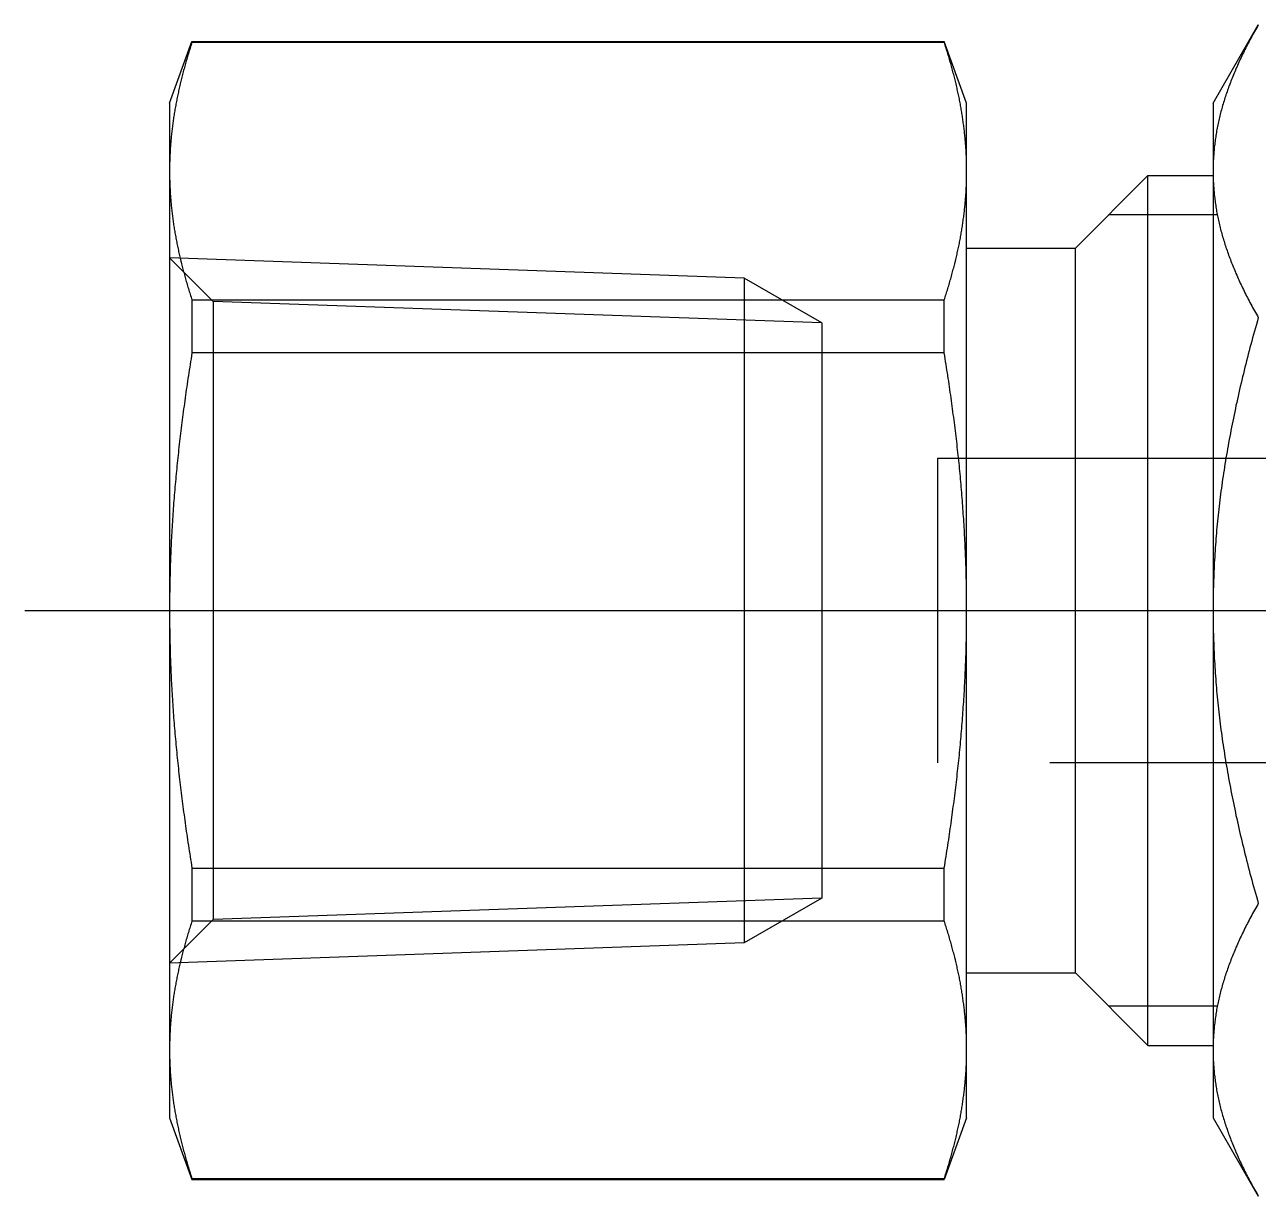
# Model space of a CAD drawing. Extents: x -2 to 56.4, y -24.8 to 10.1.
# Drawn here: x -2 to 15.03, y -8.08 to 8.08 of the extents above; entities that cross this region are included whole.
import ezdxf

# ---------------------------------------------------------------- set-up
doc = ezdxf.new("R2010")
doc.units = 0
doc.linetypes.add('CENTER', pattern=[50.8, 31.75, -6.35, 6.35, -6.35])
doc.linetypes.add('DASHED', pattern=[19.05, 12.7, -6.35])
doc.layers.get('0').update_dxf_attribs({"linetype": 'CONTINUOUS'})
doc.layers.add('CENTER', color=1, linetype='CENTER')

msp = doc.modelspace()

# ---------------------------------------------------------------- linework, layer by layer
at = {"color": 7, "linetype": 'CONTINUOUS'}
for p, q in [((14.4, 7), (15.025, 8.083)), ((0, 7), (0.309, 7.85)), ((0.309, 7.85), (10.691, 7.85)), ((0.309, 7.85), (0.309, 7.839)), ((10.691, 7.839), (0.309, 7.839)), ((10.691, 7.839), (10.691, 7.85)), ((11, 7), (10.691, 7.85)), ((0, 7), (0, 6.062)), ((11, 6.062), (11, 7)), ((14.4, 7), (14.4, 6.062)), ((0, 6.062), (0, 0)), ((11, 0), (11, 6.062)), ((12.5, 5), (13.5, 6)), ((13.5, -6), (13.5, 6)), ((13.5, 6), (14.4, 6)), ((14.4, 6.062), (14.4, 0)), ((11, 5), (12.5, 5)), ((12.5, -5), (12.5, 5)), ((0.309, 4.286), (10.691, 4.286)), ((0.309, 4.286), (0.309, 3.553)), ((10.691, 3.553), (10.691, 4.286)), ((10.691, 3.553), (0.309, 3.553)), ((0, 0), (0, -6.062)), ((11, -6.062), (11, 0)), ((14.4, 0), (14.4, -6.062)), ((0.309, -3.553), (10.691, -3.553)), ((0.309, -3.553), (0.309, -4.286)), ((10.691, -4.286), (10.691, -3.553)), ((10.691, -4.286), (0.309, -4.286)), ((11, -5), (12.5, -5)), ((12.5, -5), (13.5, -6)), ((0, -6.062), (0, -7)), ((11, -7), (11, -6.062)), ((13.5, -6), (14.4, -6)), ((14.4, -6.062), (14.4, -7)), ((0, -7), (0.309, -7.85)), ((11, -7), (10.691, -7.85)), ((14.4, -7), (15.025, -8.083)), ((0.309, -7.839), (10.691, -7.839)), ((0.309, -7.839), (0.309, -7.85)), ((0.309, -7.85), (10.691, -7.85)), ((10.691, -7.85), (10.691, -7.839))]:
    msp.add_line(p, q, dxfattribs=at)
at = {"color": 3, "linetype": 'CONTINUOUS'}
for p, q in [((14.46, 5.458), (12.959, 5.458)), ((14.46, -5.459), (12.959, -5.459))]:
    msp.add_line(p, q, dxfattribs=at)
at = {"color": 3, "linetype": 'DASHED'}
for p, q in [((7.929, 4.587), (0, 4.864)), ((0, 4.864), (0.602, 4.262)), ((7.929, 4.587), (7.929, -4.587)), ((9, 3.969), (7.929, 4.587)), ((0.602, 4.262), (0.602, -4.262)), ((9, 3.969), (0.602, 4.262)), ((9, 3.969), (9, -3.969)), ((10.6, 2.1), (24.85, 2.1)), ((10.6, -2.1), (10.6, 2.1)), ((24.85, -2.1), (10.6, -2.1)), ((9, -3.969), (0.602, -4.262)), ((9, -3.969), (7.929, -4.587)), ((0, -4.864), (0.602, -4.262)), ((7.929, -4.587), (0, -4.864))]:
    msp.add_line(p, q, dxfattribs=at)
at = {"color": 7}
for points in [[(15.025, 8.083, 0), (15.012, 8.06, 0), (14.998, 8.036, 0), (14.985, 8.013, 0), (14.973, 7.99, 0), (14.96, 7.967, 0), (14.947, 7.944, 0), (14.935, 7.921, 0), (14.922, 7.898, 0), (14.91, 7.875, 0), (14.898, 7.853, 0), (14.886, 7.83, 0), (14.875, 7.808, 0), (14.863, 7.785, 0), (14.852, 7.763, 0), (14.841, 7.74, 0), (14.829, 7.718, 0), (14.819, 7.696, 0), (14.808, 7.674, 0), (14.797, 7.651, 0), (14.787, 7.629, 0), (14.776, 7.607, 0), (14.766, 7.585, 0), (14.756, 7.564, 0), (14.746, 7.542, 0), (14.736, 7.52, 0), (14.727, 7.498, 0), (14.717, 7.477, 0), (14.708, 7.455, 0), (14.699, 7.433, 0), (14.69, 7.412, 0), (14.681, 7.39, 0), (14.672, 7.369, 0), (14.664, 7.347, 0), (14.655, 7.326, 0), (14.647, 7.305, 0), (14.639, 7.283, 0), (14.631, 7.262, 0), (14.623, 7.241, 0), (14.615, 7.22, 0), (14.608, 7.199, 0), (14.6, 7.178, 0), (14.593, 7.157, 0), (14.586, 7.135, 0), (14.579, 7.114, 0), (14.572, 7.093, 0), (14.565, 7.073, 0), (14.558, 7.052, 0), (14.552, 7.031, 0), (14.546, 7.01, 0), (14.539, 6.989, 0), (14.533, 6.968, 0), (14.527, 6.947, 0), (14.521, 6.927, 0), (14.516, 6.906, 0), (14.51, 6.885, 0), (14.505, 6.865, 0), (14.5, 6.844, 0), (14.494, 6.823, 0), (14.489, 6.803, 0), (14.485, 6.782, 0), (14.48, 6.761, 0), (14.475, 6.741, 0), (14.471, 6.72, 0), (14.466, 6.7, 0), (14.462, 6.679, 0), (14.458, 6.659, 0), (14.454, 6.638, 0), (14.45, 6.617, 0), (14.447, 6.597, 0), (14.443, 6.576, 0), (14.44, 6.556, 0), (14.437, 6.535, 0), (14.434, 6.515, 0), (14.431, 6.494, 0), (14.428, 6.474, 0), (14.425, 6.453, 0), (14.423, 6.433, 0), (14.42, 6.412, 0), (14.418, 6.392, 0), (14.416, 6.371, 0), (14.414, 6.351, 0), (14.412, 6.33, 0), (14.41, 6.31, 0), (14.409, 6.289, 0), (14.407, 6.269, 0), (14.406, 6.248, 0), (14.405, 6.227, 0), (14.403, 6.207, 0), (14.402, 6.186, 0), (14.402, 6.166, 0), (14.401, 6.145, 0), (14.401, 6.124, 0), (14.4, 6.104, 0), (14.4, 6.083, 0), (14.4, 6.062, 0)], [(0.309, 7.839, 0), (0.303, 7.819, 0), (0.297, 7.799, 0), (0.29, 7.78, 0), (0.284, 7.76, 0), (0.278, 7.741, 0), (0.272, 7.721, 0), (0.266, 7.702, 0), (0.26, 7.683, 0), (0.254, 7.663, 0), (0.248, 7.644, 0), (0.242, 7.625, 0), (0.237, 7.605, 0), (0.231, 7.586, 0), (0.226, 7.567, 0), (0.22, 7.548, 0), (0.215, 7.529, 0), (0.209, 7.51, 0), (0.204, 7.491, 0), (0.199, 7.472, 0), (0.194, 7.453, 0), (0.189, 7.434, 0), (0.184, 7.415, 0), (0.179, 7.396, 0), (0.174, 7.377, 0), (0.169, 7.358, 0), (0.164, 7.34, 0), (0.16, 7.321, 0), (0.155, 7.302, 0), (0.151, 7.283, 0), (0.146, 7.265, 0), (0.142, 7.246, 0), (0.137, 7.227, 0), (0.133, 7.209, 0), (0.129, 7.19, 0), (0.125, 7.171, 0), (0.121, 7.153, 0), (0.117, 7.134, 0), (0.113, 7.116, 0), (0.109, 7.097, 0), (0.105, 7.078, 0), (0.102, 7.06, 0), (0.098, 7.041, 0), (0.094, 7.023, 0), (0.091, 7.004, 0), (0.087, 6.986, 0), (0.084, 6.968, 0), (0.081, 6.949, 0), (0.077, 6.931, 0), (0.074, 6.912, 0), (0.071, 6.894, 0), (0.068, 6.875, 0), (0.065, 6.857, 0), (0.062, 6.839, 0), (0.059, 6.82, 0), (0.056, 6.802, 0), (0.054, 6.783, 0), (0.051, 6.765, 0), (0.048, 6.747, 0), (0.046, 6.728, 0), (0.043, 6.71, 0), (0.041, 6.692, 0), (0.039, 6.673, 0), (0.036, 6.655, 0), (0.034, 6.636, 0), (0.032, 6.618, 0), (0.03, 6.6, 0), (0.028, 6.581, 0), (0.026, 6.563, 0), (0.024, 6.545, 0), (0.022, 6.526, 0), (0.021, 6.508, 0), (0.019, 6.489, 0), (0.017, 6.471, 0), (0.016, 6.452, 0), (0.014, 6.434, 0), (0.013, 6.416, 0), (0.012, 6.397, 0), (0.01, 6.379, 0), (0.009, 6.36, 0), (0.008, 6.342, 0), (0.007, 6.323, 0), (0.006, 6.305, 0), (0.005, 6.286, 0), (0.004, 6.268, 0), (0.004, 6.249, 0), (0.003, 6.23, 0), (0.002, 6.212, 0), (0.002, 6.193, 0), (0.001, 6.175, 0), (0.001, 6.156, 0), (0.001, 6.137, 0), (0, 6.118, 0), (0, 6.1, 0), (0, 6.081, 0), (0, 6.062, 0)], [(11, 6.062, 0), (11, 6.081, 0), (11, 6.1, 0), (11, 6.118, 0), (10.999, 6.137, 0), (10.999, 6.156, 0), (10.999, 6.175, 0), (10.998, 6.193, 0), (10.998, 6.212, 0), (10.997, 6.23, 0), (10.996, 6.249, 0), (10.996, 6.268, 0), (10.995, 6.286, 0), (10.994, 6.305, 0), (10.993, 6.323, 0), (10.992, 6.342, 0), (10.991, 6.36, 0), (10.99, 6.379, 0), (10.988, 6.397, 0), (10.987, 6.416, 0), (10.986, 6.434, 0), (10.984, 6.452, 0), (10.983, 6.471, 0), (10.981, 6.489, 0), (10.979, 6.508, 0), (10.978, 6.526, 0), (10.976, 6.545, 0), (10.974, 6.563, 0), (10.972, 6.581, 0), (10.97, 6.6, 0), (10.968, 6.618, 0), (10.966, 6.636, 0), (10.964, 6.655, 0), (10.961, 6.673, 0), (10.959, 6.692, 0), (10.957, 6.71, 0), (10.954, 6.728, 0), (10.952, 6.747, 0), (10.949, 6.765, 0), (10.947, 6.783, 0), (10.944, 6.802, 0), (10.941, 6.82, 0), (10.938, 6.839, 0), (10.935, 6.857, 0), (10.932, 6.875, 0), (10.929, 6.894, 0), (10.926, 6.912, 0), (10.923, 6.931, 0), (10.919, 6.949, 0), (10.916, 6.968, 0), (10.913, 6.986, 0), (10.909, 7.004, 0), (10.906, 7.023, 0), (10.902, 7.041, 0), (10.899, 7.06, 0), (10.895, 7.078, 0), (10.891, 7.097, 0), (10.887, 7.116, 0), (10.883, 7.134, 0), (10.879, 7.153, 0), (10.875, 7.171, 0), (10.871, 7.19, 0), (10.867, 7.209, 0), (10.863, 7.227, 0), (10.858, 7.246, 0), (10.854, 7.265, 0), (10.849, 7.283, 0), (10.845, 7.302, 0), (10.84, 7.321, 0), (10.836, 7.34, 0), (10.831, 7.358, 0), (10.826, 7.377, 0), (10.821, 7.396, 0), (10.816, 7.415, 0), (10.811, 7.434, 0), (10.806, 7.453, 0), (10.801, 7.472, 0), (10.796, 7.491, 0), (10.791, 7.51, 0), (10.785, 7.529, 0), (10.78, 7.548, 0), (10.774, 7.567, 0), (10.769, 7.586, 0), (10.763, 7.605, 0), (10.758, 7.625, 0), (10.752, 7.644, 0), (10.746, 7.663, 0), (10.74, 7.683, 0), (10.734, 7.702, 0), (10.728, 7.721, 0), (10.722, 7.741, 0), (10.716, 7.76, 0), (10.71, 7.78, 0), (10.703, 7.799, 0), (10.697, 7.819, 0), (10.691, 7.839, 0)], [(0, 6.062, 0), (0, 6.043, 0), (0, 6.025, 0), (0, 6.006, 0), (0.001, 5.987, 0), (0.001, 5.968, 0), (0.001, 5.95, 0), (0.002, 5.931, 0), (0.002, 5.913, 0), (0.003, 5.894, 0), (0.004, 5.875, 0), (0.004, 5.857, 0), (0.005, 5.838, 0), (0.006, 5.82, 0), (0.007, 5.801, 0), (0.008, 5.783, 0), (0.009, 5.764, 0), (0.01, 5.746, 0), (0.012, 5.727, 0), (0.013, 5.709, 0), (0.014, 5.69, 0), (0.016, 5.672, 0), (0.017, 5.653, 0), (0.019, 5.635, 0), (0.021, 5.617, 0), (0.022, 5.598, 0), (0.024, 5.58, 0), (0.026, 5.561, 0), (0.028, 5.543, 0), (0.03, 5.525, 0), (0.032, 5.506, 0), (0.034, 5.488, 0), (0.036, 5.47, 0), (0.039, 5.451, 0), (0.041, 5.433, 0), (0.043, 5.414, 0), (0.046, 5.396, 0), (0.048, 5.378, 0), (0.051, 5.359, 0), (0.054, 5.341, 0), (0.056, 5.323, 0), (0.059, 5.304, 0), (0.062, 5.286, 0), (0.065, 5.267, 0), (0.068, 5.249, 0), (0.071, 5.231, 0), (0.074, 5.212, 0), (0.077, 5.194, 0), (0.081, 5.175, 0), (0.084, 5.157, 0), (0.087, 5.138, 0), (0.091, 5.12, 0), (0.094, 5.101, 0), (0.098, 5.083, 0), (0.102, 5.064, 0), (0.105, 5.046, 0), (0.109, 5.027, 0), (0.113, 5.009, 0), (0.117, 4.99, 0), (0.121, 4.972, 0), (0.125, 4.953, 0), (0.129, 4.934, 0), (0.133, 4.916, 0), (0.137, 4.897, 0), (0.142, 4.878, 0), (0.146, 4.86, 0), (0.151, 4.841, 0), (0.155, 4.822, 0), (0.16, 4.804, 0), (0.164, 4.785, 0), (0.169, 4.766, 0), (0.174, 4.747, 0), (0.179, 4.728, 0), (0.184, 4.709, 0), (0.189, 4.69, 0), (0.194, 4.671, 0), (0.199, 4.653, 0), (0.204, 4.634, 0), (0.209, 4.614, 0), (0.215, 4.595, 0), (0.22, 4.576, 0), (0.226, 4.557, 0), (0.231, 4.538, 0), (0.237, 4.519, 0), (0.242, 4.5, 0), (0.248, 4.48, 0), (0.254, 4.461, 0), (0.26, 4.442, 0), (0.266, 4.422, 0), (0.272, 4.403, 0), (0.278, 4.384, 0), (0.284, 4.364, 0), (0.29, 4.345, 0), (0.297, 4.325, 0), (0.303, 4.305, 0), (0.309, 4.286, 0)], [(10.691, 4.286, 0), (10.697, 4.305, 0), (10.703, 4.325, 0), (10.71, 4.345, 0), (10.716, 4.364, 0), (10.722, 4.384, 0), (10.728, 4.403, 0), (10.734, 4.422, 0), (10.74, 4.442, 0), (10.746, 4.461, 0), (10.752, 4.48, 0), (10.758, 4.5, 0), (10.763, 4.519, 0), (10.769, 4.538, 0), (10.774, 4.557, 0), (10.78, 4.576, 0), (10.785, 4.595, 0), (10.791, 4.614, 0), (10.796, 4.634, 0), (10.801, 4.653, 0), (10.806, 4.671, 0), (10.811, 4.69, 0), (10.816, 4.709, 0), (10.821, 4.728, 0), (10.826, 4.747, 0), (10.831, 4.766, 0), (10.836, 4.785, 0), (10.84, 4.804, 0), (10.845, 4.822, 0), (10.849, 4.841, 0), (10.854, 4.86, 0), (10.858, 4.878, 0), (10.863, 4.897, 0), (10.867, 4.916, 0), (10.871, 4.934, 0), (10.875, 4.953, 0), (10.879, 4.972, 0), (10.883, 4.99, 0), (10.887, 5.009, 0), (10.891, 5.027, 0), (10.895, 5.046, 0), (10.899, 5.064, 0), (10.902, 5.083, 0), (10.906, 5.101, 0), (10.909, 5.12, 0), (10.913, 5.138, 0), (10.916, 5.157, 0), (10.919, 5.175, 0), (10.923, 5.194, 0), (10.926, 5.212, 0), (10.929, 5.231, 0), (10.932, 5.249, 0), (10.935, 5.267, 0), (10.938, 5.286, 0), (10.941, 5.304, 0), (10.944, 5.323, 0), (10.947, 5.341, 0), (10.949, 5.359, 0), (10.952, 5.378, 0), (10.954, 5.396, 0), (10.957, 5.414, 0), (10.959, 5.433, 0), (10.961, 5.451, 0), (10.964, 5.47, 0), (10.966, 5.488, 0), (10.968, 5.506, 0), (10.97, 5.525, 0), (10.972, 5.543, 0), (10.974, 5.561, 0), (10.976, 5.58, 0), (10.978, 5.598, 0), (10.979, 5.617, 0), (10.981, 5.635, 0), (10.983, 5.653, 0), (10.984, 5.672, 0), (10.986, 5.69, 0), (10.987, 5.709, 0), (10.988, 5.727, 0), (10.99, 5.746, 0), (10.991, 5.764, 0), (10.992, 5.783, 0), (10.993, 5.801, 0), (10.994, 5.82, 0), (10.995, 5.838, 0), (10.996, 5.857, 0), (10.996, 5.875, 0), (10.997, 5.894, 0), (10.998, 5.913, 0), (10.998, 5.931, 0), (10.999, 5.95, 0), (10.999, 5.968, 0), (10.999, 5.987, 0), (11, 6.006, 0), (11, 6.025, 0), (11, 6.043, 0), (11, 6.062, 0)], [(14.4, 6.062, 0), (14.4, 6.041, 0), (14.4, 6.021, 0), (14.401, 6, 0), (14.401, 5.979, 0), (14.402, 5.959, 0), (14.402, 5.938, 0), (14.403, 5.918, 0), (14.405, 5.897, 0), (14.406, 5.876, 0), (14.407, 5.856, 0), (14.409, 5.835, 0), (14.41, 5.815, 0), (14.412, 5.794, 0), (14.414, 5.774, 0), (14.416, 5.753, 0), (14.418, 5.733, 0), (14.42, 5.712, 0), (14.423, 5.692, 0), (14.425, 5.671, 0), (14.428, 5.651, 0), (14.431, 5.63, 0), (14.434, 5.61, 0), (14.437, 5.589, 0), (14.44, 5.569, 0), (14.443, 5.548, 0), (14.447, 5.527, 0), (14.45, 5.507, 0), (14.454, 5.486, 0), (14.458, 5.466, 0), (14.462, 5.445, 0), (14.466, 5.425, 0), (14.471, 5.404, 0), (14.475, 5.384, 0), (14.48, 5.363, 0), (14.485, 5.342, 0), (14.489, 5.322, 0), (14.494, 5.301, 0), (14.5, 5.28, 0), (14.505, 5.26, 0), (14.51, 5.239, 0), (14.516, 5.218, 0), (14.521, 5.198, 0), (14.527, 5.177, 0), (14.533, 5.156, 0), (14.539, 5.135, 0), (14.546, 5.114, 0), (14.552, 5.094, 0), (14.558, 5.073, 0), (14.565, 5.052, 0), (14.572, 5.031, 0), (14.579, 5.01, 0), (14.586, 4.989, 0), (14.593, 4.968, 0), (14.6, 4.947, 0), (14.608, 4.926, 0), (14.615, 4.905, 0), (14.623, 4.883, 0), (14.631, 4.862, 0), (14.639, 4.841, 0), (14.647, 4.82, 0), (14.655, 4.798, 0), (14.664, 4.777, 0), (14.672, 4.756, 0), (14.681, 4.734, 0), (14.69, 4.713, 0), (14.699, 4.691, 0), (14.708, 4.669, 0), (14.717, 4.648, 0), (14.727, 4.626, 0), (14.736, 4.604, 0), (14.746, 4.583, 0), (14.756, 4.561, 0), (14.766, 4.539, 0), (14.776, 4.517, 0), (14.787, 4.495, 0), (14.797, 4.473, 0), (14.808, 4.451, 0), (14.819, 4.429, 0), (14.829, 4.406, 0), (14.841, 4.384, 0), (14.852, 4.362, 0), (14.863, 4.339, 0), (14.875, 4.317, 0), (14.886, 4.294, 0), (14.898, 4.272, 0), (14.91, 4.249, 0), (14.922, 4.226, 0), (14.935, 4.203, 0), (14.947, 4.18, 0), (14.96, 4.157, 0), (14.973, 4.134, 0), (14.985, 4.111, 0), (14.998, 4.088, 0), (15.012, 4.065, 0), (15.025, 4.041, 0)], [(15.025, 4.041, 0), (15.012, 3.995, 0), (14.998, 3.948, 0), (14.985, 3.902, 0), (14.973, 3.856, 0), (14.96, 3.809, 0), (14.947, 3.764, 0), (14.935, 3.718, 0), (14.922, 3.672, 0), (14.91, 3.627, 0), (14.898, 3.581, 0), (14.886, 3.536, 0), (14.875, 3.491, 0), (14.863, 3.446, 0), (14.852, 3.401, 0), (14.841, 3.356, 0), (14.829, 3.312, 0), (14.819, 3.267, 0), (14.808, 3.223, 0), (14.797, 3.179, 0), (14.787, 3.135, 0), (14.776, 3.091, 0), (14.766, 3.047, 0), (14.756, 3.003, 0), (14.746, 2.959, 0), (14.736, 2.916, 0), (14.727, 2.872, 0), (14.717, 2.829, 0), (14.708, 2.785, 0), (14.699, 2.742, 0), (14.69, 2.699, 0), (14.681, 2.656, 0), (14.672, 2.613, 0), (14.664, 2.57, 0), (14.655, 2.528, 0), (14.647, 2.485, 0), (14.639, 2.442, 0), (14.631, 2.4, 0), (14.623, 2.358, 0), (14.615, 2.315, 0), (14.608, 2.273, 0), (14.6, 2.231, 0), (14.593, 2.189, 0), (14.586, 2.147, 0), (14.579, 2.105, 0), (14.572, 2.063, 0), (14.565, 2.021, 0), (14.558, 1.979, 0), (14.552, 1.937, 0), (14.546, 1.895, 0), (14.539, 1.854, 0), (14.533, 1.812, 0), (14.527, 1.771, 0), (14.521, 1.729, 0), (14.516, 1.688, 0), (14.51, 1.646, 0), (14.505, 1.605, 0), (14.5, 1.563, 0), (14.494, 1.522, 0), (14.489, 1.481, 0), (14.485, 1.44, 0), (14.48, 1.398, 0), (14.475, 1.357, 0), (14.471, 1.316, 0), (14.466, 1.275, 0), (14.462, 1.234, 0), (14.458, 1.193, 0), (14.454, 1.152, 0), (14.45, 1.111, 0), (14.447, 1.069, 0), (14.443, 1.028, 0), (14.44, 0.987, 0), (14.437, 0.946, 0), (14.434, 0.905, 0), (14.431, 0.864, 0), (14.428, 0.823, 0), (14.425, 0.782, 0), (14.423, 0.741, 0), (14.42, 0.7, 0), (14.418, 0.659, 0), (14.416, 0.618, 0), (14.414, 0.577, 0), (14.412, 0.536, 0), (14.41, 0.495, 0), (14.409, 0.454, 0), (14.407, 0.413, 0), (14.406, 0.372, 0), (14.405, 0.33, 0), (14.403, 0.289, 0), (14.402, 0.248, 0), (14.402, 0.207, 0), (14.401, 0.165, 0), (14.401, 0.124, 0), (14.4, 0.083, 0), (14.4, 0.041, 0), (14.4, 0, 0)], [(0.309, 3.553, 0), (0.303, 3.514, 0), (0.297, 3.474, 0), (0.29, 3.435, 0), (0.284, 3.396, 0), (0.278, 3.357, 0), (0.272, 3.318, 0), (0.266, 3.28, 0), (0.26, 3.241, 0), (0.254, 3.202, 0), (0.248, 3.164, 0), (0.242, 3.125, 0), (0.237, 3.087, 0), (0.231, 3.048, 0), (0.226, 3.01, 0), (0.22, 2.972, 0), (0.215, 2.933, 0), (0.209, 2.895, 0), (0.204, 2.857, 0), (0.199, 2.819, 0), (0.194, 2.781, 0), (0.189, 2.743, 0), (0.184, 2.706, 0), (0.179, 2.668, 0), (0.174, 2.63, 0), (0.169, 2.592, 0), (0.164, 2.555, 0), (0.16, 2.517, 0), (0.155, 2.48, 0), (0.151, 2.442, 0), (0.146, 2.405, 0), (0.142, 2.367, 0), (0.137, 2.33, 0), (0.133, 2.293, 0), (0.129, 2.255, 0), (0.125, 2.218, 0), (0.121, 2.181, 0), (0.117, 2.144, 0), (0.113, 2.107, 0), (0.109, 2.07, 0), (0.105, 2.033, 0), (0.102, 1.996, 0), (0.098, 1.959, 0), (0.094, 1.922, 0), (0.091, 1.885, 0), (0.087, 1.848, 0), (0.084, 1.811, 0), (0.081, 1.774, 0), (0.077, 1.737, 0), (0.074, 1.7, 0), (0.071, 1.663, 0), (0.068, 1.626, 0), (0.065, 1.59, 0), (0.062, 1.553, 0), (0.059, 1.516, 0), (0.056, 1.479, 0), (0.054, 1.443, 0), (0.051, 1.406, 0), (0.048, 1.369, 0), (0.046, 1.332, 0), (0.043, 1.296, 0), (0.041, 1.259, 0), (0.039, 1.222, 0), (0.036, 1.185, 0), (0.034, 1.149, 0), (0.032, 1.112, 0), (0.03, 1.075, 0), (0.028, 1.038, 0), (0.026, 1.002, 0), (0.024, 0.965, 0), (0.022, 0.928, 0), (0.021, 0.891, 0), (0.019, 0.854, 0), (0.017, 0.817, 0), (0.016, 0.781, 0), (0.014, 0.744, 0), (0.013, 0.707, 0), (0.012, 0.67, 0), (0.01, 0.633, 0), (0.009, 0.596, 0), (0.008, 0.559, 0), (0.007, 0.522, 0), (0.006, 0.485, 0), (0.005, 0.448, 0), (0.004, 0.411, 0), (0.004, 0.374, 0), (0.003, 0.336, 0), (0.002, 0.299, 0), (0.002, 0.262, 0), (0.001, 0.225, 0), (0.001, 0.187, 0), (0.001, 0.15, 0), (0, 0.113, 0), (0, 0.075, 0), (0, 0.038, 0), (0, 0, 0)], [(11, 0, 0), (11, 0.038, 0), (11, 0.075, 0), (11, 0.113, 0), (10.999, 0.15, 0), (10.999, 0.187, 0), (10.999, 0.225, 0), (10.998, 0.262, 0), (10.998, 0.299, 0), (10.997, 0.336, 0), (10.996, 0.374, 0), (10.996, 0.411, 0), (10.995, 0.448, 0), (10.994, 0.485, 0), (10.993, 0.522, 0), (10.992, 0.559, 0), (10.991, 0.596, 0), (10.99, 0.633, 0), (10.988, 0.67, 0), (10.987, 0.707, 0), (10.986, 0.744, 0), (10.984, 0.781, 0), (10.983, 0.817, 0), (10.981, 0.854, 0), (10.979, 0.891, 0), (10.978, 0.928, 0), (10.976, 0.965, 0), (10.974, 1.002, 0), (10.972, 1.038, 0), (10.97, 1.075, 0), (10.968, 1.112, 0), (10.966, 1.149, 0), (10.964, 1.185, 0), (10.961, 1.222, 0), (10.959, 1.259, 0), (10.957, 1.296, 0), (10.954, 1.332, 0), (10.952, 1.369, 0), (10.949, 1.406, 0), (10.947, 1.443, 0), (10.944, 1.479, 0), (10.941, 1.516, 0), (10.938, 1.553, 0), (10.935, 1.59, 0), (10.932, 1.626, 0), (10.929, 1.663, 0), (10.926, 1.7, 0), (10.923, 1.737, 0), (10.919, 1.774, 0), (10.916, 1.811, 0), (10.913, 1.848, 0), (10.909, 1.885, 0), (10.906, 1.922, 0), (10.902, 1.959, 0), (10.899, 1.996, 0), (10.895, 2.033, 0), (10.891, 2.07, 0), (10.887, 2.107, 0), (10.883, 2.144, 0), (10.879, 2.181, 0), (10.875, 2.218, 0), (10.871, 2.255, 0), (10.867, 2.293, 0), (10.863, 2.33, 0), (10.858, 2.367, 0), (10.854, 2.405, 0), (10.849, 2.442, 0), (10.845, 2.48, 0), (10.84, 2.517, 0), (10.836, 2.555, 0), (10.831, 2.592, 0), (10.826, 2.63, 0), (10.821, 2.668, 0), (10.816, 2.706, 0), (10.811, 2.743, 0), (10.806, 2.781, 0), (10.801, 2.819, 0), (10.796, 2.857, 0), (10.791, 2.895, 0), (10.785, 2.933, 0), (10.78, 2.972, 0), (10.774, 3.01, 0), (10.769, 3.048, 0), (10.763, 3.087, 0), (10.758, 3.125, 0), (10.752, 3.164, 0), (10.746, 3.202, 0), (10.74, 3.241, 0), (10.734, 3.28, 0), (10.728, 3.318, 0), (10.722, 3.357, 0), (10.716, 3.396, 0), (10.71, 3.435, 0), (10.703, 3.474, 0), (10.697, 3.514, 0), (10.691, 3.553, 0)], [(0, 0, 0), (0, -0.038, 0), (0, -0.075, 0), (0, -0.113, 0), (0.001, -0.15, 0), (0.001, -0.187, 0), (0.001, -0.225, 0), (0.002, -0.262, 0), (0.002, -0.299, 0), (0.003, -0.336, 0), (0.004, -0.374, 0), (0.004, -0.411, 0), (0.005, -0.448, 0), (0.006, -0.485, 0), (0.007, -0.522, 0), (0.008, -0.559, 0), (0.009, -0.596, 0), (0.01, -0.633, 0), (0.012, -0.67, 0), (0.013, -0.707, 0), (0.014, -0.744, 0), (0.016, -0.781, 0), (0.017, -0.817, 0), (0.019, -0.854, 0), (0.021, -0.891, 0), (0.022, -0.928, 0), (0.024, -0.965, 0), (0.026, -1.002, 0), (0.028, -1.038, 0), (0.03, -1.075, 0), (0.032, -1.112, 0), (0.034, -1.149, 0), (0.036, -1.185, 0), (0.039, -1.222, 0), (0.041, -1.259, 0), (0.043, -1.296, 0), (0.046, -1.332, 0), (0.048, -1.369, 0), (0.051, -1.406, 0), (0.054, -1.443, 0), (0.056, -1.479, 0), (0.059, -1.516, 0), (0.062, -1.553, 0), (0.065, -1.59, 0), (0.068, -1.626, 0), (0.071, -1.663, 0), (0.074, -1.7, 0), (0.077, -1.737, 0), (0.081, -1.774, 0), (0.084, -1.811, 0), (0.087, -1.848, 0), (0.091, -1.885, 0), (0.094, -1.922, 0), (0.098, -1.959, 0), (0.102, -1.996, 0), (0.105, -2.033, 0), (0.109, -2.07, 0), (0.113, -2.107, 0), (0.117, -2.144, 0), (0.121, -2.181, 0), (0.125, -2.218, 0), (0.129, -2.255, 0), (0.133, -2.293, 0), (0.137, -2.33, 0), (0.142, -2.367, 0), (0.146, -2.405, 0), (0.151, -2.442, 0), (0.155, -2.48, 0), (0.16, -2.517, 0), (0.164, -2.555, 0), (0.169, -2.592, 0), (0.174, -2.63, 0), (0.179, -2.668, 0), (0.184, -2.706, 0), (0.189, -2.743, 0), (0.194, -2.781, 0), (0.199, -2.819, 0), (0.204, -2.857, 0), (0.209, -2.895, 0), (0.215, -2.933, 0), (0.22, -2.972, 0), (0.226, -3.01, 0), (0.231, -3.048, 0), (0.237, -3.087, 0), (0.242, -3.125, 0), (0.248, -3.164, 0), (0.254, -3.202, 0), (0.26, -3.241, 0), (0.266, -3.28, 0), (0.272, -3.318, 0), (0.278, -3.357, 0), (0.284, -3.396, 0), (0.29, -3.435, 0), (0.297, -3.474, 0), (0.303, -3.514, 0), (0.309, -3.553, 0)], [(10.691, -3.553, 0), (10.697, -3.514, 0), (10.703, -3.474, 0), (10.71, -3.435, 0), (10.716, -3.396, 0), (10.722, -3.357, 0), (10.728, -3.318, 0), (10.734, -3.28, 0), (10.74, -3.241, 0), (10.746, -3.202, 0), (10.752, -3.164, 0), (10.758, -3.125, 0), (10.763, -3.087, 0), (10.769, -3.048, 0), (10.774, -3.01, 0), (10.78, -2.972, 0), (10.785, -2.933, 0), (10.791, -2.895, 0), (10.796, -2.857, 0), (10.801, -2.819, 0), (10.806, -2.781, 0), (10.811, -2.743, 0), (10.816, -2.706, 0), (10.821, -2.668, 0), (10.826, -2.63, 0), (10.831, -2.592, 0), (10.836, -2.555, 0), (10.84, -2.517, 0), (10.845, -2.48, 0), (10.849, -2.442, 0), (10.854, -2.405, 0), (10.858, -2.367, 0), (10.863, -2.33, 0), (10.867, -2.293, 0), (10.871, -2.255, 0), (10.875, -2.218, 0), (10.879, -2.181, 0), (10.883, -2.144, 0), (10.887, -2.107, 0), (10.891, -2.07, 0), (10.895, -2.033, 0), (10.899, -1.996, 0), (10.902, -1.959, 0), (10.906, -1.922, 0), (10.909, -1.885, 0), (10.913, -1.848, 0), (10.916, -1.811, 0), (10.919, -1.774, 0), (10.923, -1.737, 0), (10.926, -1.7, 0), (10.929, -1.663, 0), (10.932, -1.626, 0), (10.935, -1.59, 0), (10.938, -1.553, 0), (10.941, -1.516, 0), (10.944, -1.479, 0), (10.947, -1.443, 0), (10.949, -1.406, 0), (10.952, -1.369, 0), (10.954, -1.332, 0), (10.957, -1.296, 0), (10.959, -1.259, 0), (10.961, -1.222, 0), (10.964, -1.185, 0), (10.966, -1.149, 0), (10.968, -1.112, 0), (10.97, -1.075, 0), (10.972, -1.038, 0), (10.974, -1.002, 0), (10.976, -0.965, 0), (10.978, -0.928, 0), (10.979, -0.891, 0), (10.981, -0.854, 0), (10.983, -0.817, 0), (10.984, -0.781, 0), (10.986, -0.744, 0), (10.987, -0.707, 0), (10.988, -0.67, 0), (10.99, -0.633, 0), (10.991, -0.596, 0), (10.992, -0.559, 0), (10.993, -0.522, 0), (10.994, -0.485, 0), (10.995, -0.448, 0), (10.996, -0.411, 0), (10.996, -0.374, 0), (10.997, -0.336, 0), (10.998, -0.299, 0), (10.998, -0.262, 0), (10.999, -0.225, 0), (10.999, -0.187, 0), (10.999, -0.15, 0), (11, -0.113, 0), (11, -0.075, 0), (11, -0.038, 0), (11, 0, 0)], [(14.4, 0, 0), (14.4, -0.041, 0), (14.4, -0.083, 0), (14.401, -0.124, 0), (14.401, -0.165, 0), (14.402, -0.207, 0), (14.402, -0.248, 0), (14.403, -0.289, 0), (14.405, -0.33, 0), (14.406, -0.372, 0), (14.407, -0.413, 0), (14.409, -0.454, 0), (14.41, -0.495, 0), (14.412, -0.536, 0), (14.414, -0.577, 0), (14.416, -0.618, 0), (14.418, -0.659, 0), (14.42, -0.7, 0), (14.423, -0.741, 0), (14.425, -0.782, 0), (14.428, -0.823, 0), (14.431, -0.864, 0), (14.434, -0.905, 0), (14.437, -0.946, 0), (14.44, -0.987, 0), (14.443, -1.028, 0), (14.447, -1.069, 0), (14.45, -1.111, 0), (14.454, -1.152, 0), (14.458, -1.193, 0), (14.462, -1.234, 0), (14.466, -1.275, 0), (14.471, -1.316, 0), (14.475, -1.357, 0), (14.48, -1.398, 0), (14.485, -1.44, 0), (14.489, -1.481, 0), (14.494, -1.522, 0), (14.5, -1.563, 0), (14.505, -1.605, 0), (14.51, -1.646, 0), (14.516, -1.688, 0), (14.521, -1.729, 0), (14.527, -1.771, 0), (14.533, -1.812, 0), (14.539, -1.854, 0), (14.546, -1.895, 0), (14.552, -1.937, 0), (14.558, -1.979, 0), (14.565, -2.021, 0), (14.572, -2.063, 0), (14.579, -2.105, 0), (14.586, -2.147, 0), (14.593, -2.189, 0), (14.6, -2.231, 0), (14.608, -2.273, 0), (14.615, -2.315, 0), (14.623, -2.358, 0), (14.631, -2.4, 0), (14.639, -2.442, 0), (14.647, -2.485, 0), (14.655, -2.528, 0), (14.664, -2.57, 0), (14.672, -2.613, 0), (14.681, -2.656, 0), (14.69, -2.699, 0), (14.699, -2.742, 0), (14.708, -2.785, 0), (14.717, -2.829, 0), (14.727, -2.872, 0), (14.736, -2.916, 0), (14.746, -2.959, 0), (14.756, -3.003, 0), (14.766, -3.047, 0), (14.776, -3.091, 0), (14.787, -3.135, 0), (14.797, -3.179, 0), (14.808, -3.223, 0), (14.819, -3.267, 0), (14.829, -3.312, 0), (14.841, -3.356, 0), (14.852, -3.401, 0), (14.863, -3.446, 0), (14.875, -3.491, 0), (14.886, -3.536, 0), (14.898, -3.581, 0), (14.91, -3.627, 0), (14.922, -3.672, 0), (14.935, -3.718, 0), (14.947, -3.764, 0), (14.96, -3.809, 0), (14.973, -3.856, 0), (14.985, -3.902, 0), (14.998, -3.948, 0), (15.012, -3.995, 0), (15.025, -4.041, 0)], [(15.025, -4.041, 0), (15.012, -4.065, 0), (14.998, -4.088, 0), (14.985, -4.111, 0), (14.973, -4.134, 0), (14.96, -4.157, 0), (14.947, -4.18, 0), (14.935, -4.203, 0), (14.922, -4.226, 0), (14.91, -4.249, 0), (14.898, -4.272, 0), (14.886, -4.294, 0), (14.875, -4.317, 0), (14.863, -4.339, 0), (14.852, -4.362, 0), (14.841, -4.384, 0), (14.829, -4.406, 0), (14.819, -4.429, 0), (14.808, -4.451, 0), (14.797, -4.473, 0), (14.787, -4.495, 0), (14.776, -4.517, 0), (14.766, -4.539, 0), (14.756, -4.561, 0), (14.746, -4.583, 0), (14.736, -4.604, 0), (14.727, -4.626, 0), (14.717, -4.648, 0), (14.708, -4.669, 0), (14.699, -4.691, 0), (14.69, -4.713, 0), (14.681, -4.734, 0), (14.672, -4.756, 0), (14.664, -4.777, 0), (14.655, -4.798, 0), (14.647, -4.82, 0), (14.639, -4.841, 0), (14.631, -4.862, 0), (14.623, -4.883, 0), (14.615, -4.905, 0), (14.608, -4.926, 0), (14.6, -4.947, 0), (14.593, -4.968, 0), (14.586, -4.989, 0), (14.579, -5.01, 0), (14.572, -5.031, 0), (14.565, -5.052, 0), (14.558, -5.073, 0), (14.552, -5.094, 0), (14.546, -5.114, 0), (14.539, -5.135, 0), (14.533, -5.156, 0), (14.527, -5.177, 0), (14.521, -5.198, 0), (14.516, -5.218, 0), (14.51, -5.239, 0), (14.505, -5.26, 0), (14.5, -5.28, 0), (14.494, -5.301, 0), (14.489, -5.322, 0), (14.485, -5.342, 0), (14.48, -5.363, 0), (14.475, -5.384, 0), (14.471, -5.404, 0), (14.466, -5.425, 0), (14.462, -5.445, 0), (14.458, -5.466, 0), (14.454, -5.486, 0), (14.45, -5.507, 0), (14.447, -5.527, 0), (14.443, -5.548, 0), (14.44, -5.569, 0), (14.437, -5.589, 0), (14.434, -5.61, 0), (14.431, -5.63, 0), (14.428, -5.651, 0), (14.425, -5.671, 0), (14.423, -5.692, 0), (14.42, -5.712, 0), (14.418, -5.733, 0), (14.416, -5.753, 0), (14.414, -5.774, 0), (14.412, -5.794, 0), (14.41, -5.815, 0), (14.409, -5.835, 0), (14.407, -5.856, 0), (14.406, -5.876, 0), (14.405, -5.897, 0), (14.403, -5.918, 0), (14.402, -5.938, 0), (14.402, -5.959, 0), (14.401, -5.979, 0), (14.401, -6, 0), (14.4, -6.021, 0), (14.4, -6.041, 0), (14.4, -6.062, 0)], [(0.309, -4.286, 0), (0.303, -4.305, 0), (0.297, -4.325, 0), (0.29, -4.345, 0), (0.284, -4.364, 0), (0.278, -4.384, 0), (0.272, -4.403, 0), (0.266, -4.422, 0), (0.26, -4.442, 0), (0.254, -4.461, 0), (0.248, -4.48, 0), (0.242, -4.5, 0), (0.237, -4.519, 0), (0.231, -4.538, 0), (0.226, -4.557, 0), (0.22, -4.576, 0), (0.215, -4.595, 0), (0.209, -4.614, 0), (0.204, -4.634, 0), (0.199, -4.653, 0), (0.194, -4.671, 0), (0.189, -4.69, 0), (0.184, -4.709, 0), (0.179, -4.728, 0), (0.174, -4.747, 0), (0.169, -4.766, 0), (0.164, -4.785, 0), (0.16, -4.804, 0), (0.155, -4.822, 0), (0.151, -4.841, 0), (0.146, -4.86, 0), (0.142, -4.878, 0), (0.137, -4.897, 0), (0.133, -4.916, 0), (0.129, -4.934, 0), (0.125, -4.953, 0), (0.121, -4.972, 0), (0.117, -4.99, 0), (0.113, -5.009, 0), (0.109, -5.027, 0), (0.105, -5.046, 0), (0.102, -5.064, 0), (0.098, -5.083, 0), (0.094, -5.101, 0), (0.091, -5.12, 0), (0.087, -5.138, 0), (0.084, -5.157, 0), (0.081, -5.175, 0), (0.077, -5.194, 0), (0.074, -5.212, 0), (0.071, -5.231, 0), (0.068, -5.249, 0), (0.065, -5.267, 0), (0.062, -5.286, 0), (0.059, -5.304, 0), (0.056, -5.323, 0), (0.054, -5.341, 0), (0.051, -5.359, 0), (0.048, -5.378, 0), (0.046, -5.396, 0), (0.043, -5.414, 0), (0.041, -5.433, 0), (0.039, -5.451, 0), (0.036, -5.47, 0), (0.034, -5.488, 0), (0.032, -5.506, 0), (0.03, -5.525, 0), (0.028, -5.543, 0), (0.026, -5.561, 0), (0.024, -5.58, 0), (0.022, -5.598, 0), (0.021, -5.617, 0), (0.019, -5.635, 0), (0.017, -5.653, 0), (0.016, -5.672, 0), (0.014, -5.69, 0), (0.013, -5.709, 0), (0.012, -5.727, 0), (0.01, -5.746, 0), (0.009, -5.764, 0), (0.008, -5.783, 0), (0.007, -5.801, 0), (0.006, -5.82, 0), (0.005, -5.838, 0), (0.004, -5.857, 0), (0.004, -5.875, 0), (0.003, -5.894, 0), (0.002, -5.913, 0), (0.002, -5.931, 0), (0.001, -5.95, 0), (0.001, -5.968, 0), (0.001, -5.987, 0), (0, -6.006, 0), (0, -6.025, 0), (0, -6.043, 0), (0, -6.062, 0)], [(11, -6.062, 0), (11, -6.043, 0), (11, -6.025, 0), (11, -6.006, 0), (10.999, -5.987, 0), (10.999, -5.968, 0), (10.999, -5.95, 0), (10.998, -5.931, 0), (10.998, -5.913, 0), (10.997, -5.894, 0), (10.996, -5.875, 0), (10.996, -5.857, 0), (10.995, -5.838, 0), (10.994, -5.82, 0), (10.993, -5.801, 0), (10.992, -5.783, 0), (10.991, -5.764, 0), (10.99, -5.746, 0), (10.988, -5.727, 0), (10.987, -5.709, 0), (10.986, -5.69, 0), (10.984, -5.672, 0), (10.983, -5.653, 0), (10.981, -5.635, 0), (10.979, -5.617, 0), (10.978, -5.598, 0), (10.976, -5.58, 0), (10.974, -5.561, 0), (10.972, -5.543, 0), (10.97, -5.525, 0), (10.968, -5.506, 0), (10.966, -5.488, 0), (10.964, -5.47, 0), (10.961, -5.451, 0), (10.959, -5.433, 0), (10.957, -5.414, 0), (10.954, -5.396, 0), (10.952, -5.378, 0), (10.949, -5.359, 0), (10.947, -5.341, 0), (10.944, -5.323, 0), (10.941, -5.304, 0), (10.938, -5.286, 0), (10.935, -5.267, 0), (10.932, -5.249, 0), (10.929, -5.231, 0), (10.926, -5.212, 0), (10.923, -5.194, 0), (10.919, -5.175, 0), (10.916, -5.157, 0), (10.913, -5.138, 0), (10.909, -5.12, 0), (10.906, -5.101, 0), (10.902, -5.083, 0), (10.899, -5.064, 0), (10.895, -5.046, 0), (10.891, -5.027, 0), (10.887, -5.009, 0), (10.883, -4.99, 0), (10.879, -4.972, 0), (10.875, -4.953, 0), (10.871, -4.934, 0), (10.867, -4.916, 0), (10.863, -4.897, 0), (10.858, -4.878, 0), (10.854, -4.86, 0), (10.849, -4.841, 0), (10.845, -4.822, 0), (10.84, -4.804, 0), (10.836, -4.785, 0), (10.831, -4.766, 0), (10.826, -4.747, 0), (10.821, -4.728, 0), (10.816, -4.709, 0), (10.811, -4.69, 0), (10.806, -4.671, 0), (10.801, -4.653, 0), (10.796, -4.634, 0), (10.791, -4.614, 0), (10.785, -4.595, 0), (10.78, -4.576, 0), (10.774, -4.557, 0), (10.769, -4.538, 0), (10.763, -4.519, 0), (10.758, -4.5, 0), (10.752, -4.48, 0), (10.746, -4.461, 0), (10.74, -4.442, 0), (10.734, -4.422, 0), (10.728, -4.403, 0), (10.722, -4.384, 0), (10.716, -4.364, 0), (10.71, -4.345, 0), (10.703, -4.325, 0), (10.697, -4.305, 0), (10.691, -4.286, 0)], [(0, -6.062, 0), (0, -6.081, 0), (0, -6.1, 0), (0, -6.118, 0), (0.001, -6.137, 0), (0.001, -6.156, 0), (0.001, -6.175, 0), (0.002, -6.193, 0), (0.002, -6.212, 0), (0.003, -6.23, 0), (0.004, -6.249, 0), (0.004, -6.268, 0), (0.005, -6.286, 0), (0.006, -6.305, 0), (0.007, -6.323, 0), (0.008, -6.342, 0), (0.009, -6.36, 0), (0.01, -6.379, 0), (0.012, -6.397, 0), (0.013, -6.416, 0), (0.014, -6.434, 0), (0.016, -6.452, 0), (0.017, -6.471, 0), (0.019, -6.489, 0), (0.021, -6.508, 0), (0.022, -6.526, 0), (0.024, -6.545, 0), (0.026, -6.563, 0), (0.028, -6.581, 0), (0.03, -6.6, 0), (0.032, -6.618, 0), (0.034, -6.636, 0), (0.036, -6.655, 0), (0.039, -6.673, 0), (0.041, -6.692, 0), (0.043, -6.71, 0), (0.046, -6.728, 0), (0.048, -6.747, 0), (0.051, -6.765, 0), (0.054, -6.783, 0), (0.056, -6.802, 0), (0.059, -6.82, 0), (0.062, -6.839, 0), (0.065, -6.857, 0), (0.068, -6.875, 0), (0.071, -6.894, 0), (0.074, -6.912, 0), (0.077, -6.931, 0), (0.081, -6.949, 0), (0.084, -6.968, 0), (0.087, -6.986, 0), (0.091, -7.004, 0), (0.094, -7.023, 0), (0.098, -7.041, 0), (0.102, -7.06, 0), (0.105, -7.078, 0), (0.109, -7.097, 0), (0.113, -7.116, 0), (0.117, -7.134, 0), (0.121, -7.153, 0), (0.125, -7.171, 0), (0.129, -7.19, 0), (0.133, -7.209, 0), (0.137, -7.227, 0), (0.142, -7.246, 0), (0.146, -7.265, 0), (0.151, -7.283, 0), (0.155, -7.302, 0), (0.16, -7.321, 0), (0.164, -7.34, 0), (0.169, -7.358, 0), (0.174, -7.377, 0), (0.179, -7.396, 0), (0.184, -7.415, 0), (0.189, -7.434, 0), (0.194, -7.453, 0), (0.199, -7.472, 0), (0.204, -7.491, 0), (0.209, -7.51, 0), (0.215, -7.529, 0), (0.22, -7.548, 0), (0.226, -7.567, 0), (0.231, -7.586, 0), (0.237, -7.605, 0), (0.242, -7.625, 0), (0.248, -7.644, 0), (0.254, -7.663, 0), (0.26, -7.683, 0), (0.266, -7.702, 0), (0.272, -7.721, 0), (0.278, -7.741, 0), (0.284, -7.76, 0), (0.29, -7.78, 0), (0.297, -7.799, 0), (0.303, -7.819, 0), (0.309, -7.839, 0)], [(10.691, -7.839, 0), (10.697, -7.819, 0), (10.703, -7.799, 0), (10.71, -7.78, 0), (10.716, -7.76, 0), (10.722, -7.741, 0), (10.728, -7.721, 0), (10.734, -7.702, 0), (10.74, -7.683, 0), (10.746, -7.663, 0), (10.752, -7.644, 0), (10.758, -7.625, 0), (10.763, -7.605, 0), (10.769, -7.586, 0), (10.774, -7.567, 0), (10.78, -7.548, 0), (10.785, -7.529, 0), (10.791, -7.51, 0), (10.796, -7.491, 0), (10.801, -7.472, 0), (10.806, -7.453, 0), (10.811, -7.434, 0), (10.816, -7.415, 0), (10.821, -7.396, 0), (10.826, -7.377, 0), (10.831, -7.358, 0), (10.836, -7.34, 0), (10.84, -7.321, 0), (10.845, -7.302, 0), (10.849, -7.283, 0), (10.854, -7.265, 0), (10.858, -7.246, 0), (10.863, -7.227, 0), (10.867, -7.209, 0), (10.871, -7.19, 0), (10.875, -7.171, 0), (10.879, -7.153, 0), (10.883, -7.134, 0), (10.887, -7.116, 0), (10.891, -7.097, 0), (10.895, -7.078, 0), (10.899, -7.06, 0), (10.902, -7.041, 0), (10.906, -7.023, 0), (10.909, -7.004, 0), (10.913, -6.986, 0), (10.916, -6.968, 0), (10.919, -6.949, 0), (10.923, -6.931, 0), (10.926, -6.912, 0), (10.929, -6.894, 0), (10.932, -6.875, 0), (10.935, -6.857, 0), (10.938, -6.839, 0), (10.941, -6.82, 0), (10.944, -6.802, 0), (10.947, -6.783, 0), (10.949, -6.765, 0), (10.952, -6.747, 0), (10.954, -6.728, 0), (10.957, -6.71, 0), (10.959, -6.692, 0), (10.961, -6.673, 0), (10.964, -6.655, 0), (10.966, -6.636, 0), (10.968, -6.618, 0), (10.97, -6.6, 0), (10.972, -6.581, 0), (10.974, -6.563, 0), (10.976, -6.545, 0), (10.978, -6.526, 0), (10.979, -6.508, 0), (10.981, -6.489, 0), (10.983, -6.471, 0), (10.984, -6.452, 0), (10.986, -6.434, 0), (10.987, -6.416, 0), (10.988, -6.397, 0), (10.99, -6.379, 0), (10.991, -6.36, 0), (10.992, -6.342, 0), (10.993, -6.323, 0), (10.994, -6.305, 0), (10.995, -6.286, 0), (10.996, -6.268, 0), (10.996, -6.249, 0), (10.997, -6.23, 0), (10.998, -6.212, 0), (10.998, -6.193, 0), (10.999, -6.175, 0), (10.999, -6.156, 0), (10.999, -6.137, 0), (11, -6.118, 0), (11, -6.1, 0), (11, -6.081, 0), (11, -6.062, 0)], [(14.4, -6.062, 0), (14.4, -6.083, 0), (14.4, -6.104, 0), (14.401, -6.124, 0), (14.401, -6.145, 0), (14.402, -6.166, 0), (14.402, -6.186, 0), (14.403, -6.207, 0), (14.405, -6.227, 0), (14.406, -6.248, 0), (14.407, -6.269, 0), (14.409, -6.289, 0), (14.41, -6.31, 0), (14.412, -6.33, 0), (14.414, -6.351, 0), (14.416, -6.371, 0), (14.418, -6.392, 0), (14.42, -6.412, 0), (14.423, -6.433, 0), (14.425, -6.453, 0), (14.428, -6.474, 0), (14.431, -6.494, 0), (14.434, -6.515, 0), (14.437, -6.535, 0), (14.44, -6.556, 0), (14.443, -6.576, 0), (14.447, -6.597, 0), (14.45, -6.617, 0), (14.454, -6.638, 0), (14.458, -6.659, 0), (14.462, -6.679, 0), (14.466, -6.7, 0), (14.471, -6.72, 0), (14.475, -6.741, 0), (14.48, -6.761, 0), (14.485, -6.782, 0), (14.489, -6.803, 0), (14.494, -6.823, 0), (14.5, -6.844, 0), (14.505, -6.865, 0), (14.51, -6.885, 0), (14.516, -6.906, 0), (14.521, -6.927, 0), (14.527, -6.947, 0), (14.533, -6.968, 0), (14.539, -6.989, 0), (14.546, -7.01, 0), (14.552, -7.031, 0), (14.558, -7.052, 0), (14.565, -7.073, 0), (14.572, -7.093, 0), (14.579, -7.114, 0), (14.586, -7.135, 0), (14.593, -7.157, 0), (14.6, -7.178, 0), (14.608, -7.199, 0), (14.615, -7.22, 0), (14.623, -7.241, 0), (14.631, -7.262, 0), (14.639, -7.283, 0), (14.647, -7.305, 0), (14.655, -7.326, 0), (14.664, -7.347, 0), (14.672, -7.369, 0), (14.681, -7.39, 0), (14.69, -7.412, 0), (14.699, -7.433, 0), (14.708, -7.455, 0), (14.717, -7.477, 0), (14.727, -7.498, 0), (14.736, -7.52, 0), (14.746, -7.542, 0), (14.756, -7.564, 0), (14.766, -7.585, 0), (14.776, -7.607, 0), (14.787, -7.629, 0), (14.797, -7.651, 0), (14.808, -7.674, 0), (14.819, -7.696, 0), (14.829, -7.718, 0), (14.841, -7.74, 0), (14.852, -7.763, 0), (14.863, -7.785, 0), (14.875, -7.808, 0), (14.886, -7.83, 0), (14.898, -7.853, 0), (14.91, -7.875, 0), (14.922, -7.898, 0), (14.935, -7.921, 0), (14.947, -7.944, 0), (14.96, -7.967, 0), (14.973, -7.99, 0), (14.985, -8.013, 0), (14.998, -8.036, 0), (15.012, -8.06, 0), (15.025, -8.083, 0)]]:
    msp.add_polyline3d(points, dxfattribs=at)
at = {"layer": 'CENTER', "color": 1, "linetype": 'CENTER'}
msp.add_line((-2, 0), (27.1, 0), dxfattribs=at)

doc.saveas('drawing.dxf')
